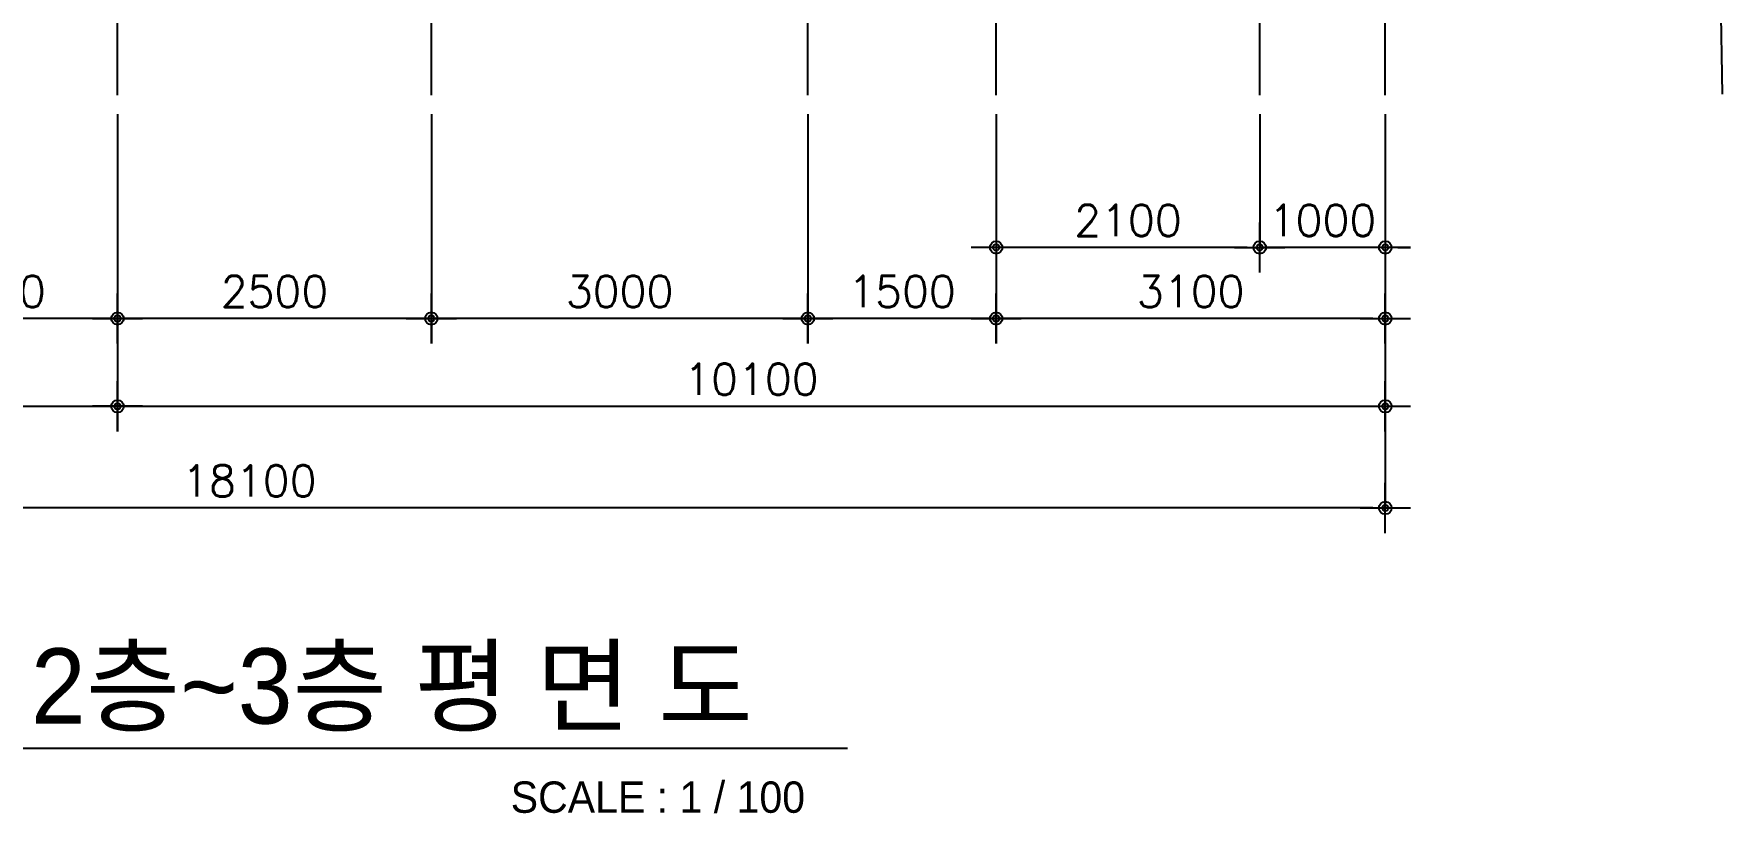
# Model space of a CAD drawing. Header units: millimetres. Extents: x 5537433 to 5830173, y -900794 to -778623.
# Drawn here: x 5594413 to 5607865, y -830838 to -824625 of the extents above; entities that cross this region are included whole.
import ezdxf

# ---------------------------------------------------------------- set-up
doc = ezdxf.new("R2010")
doc.units = ezdxf.units.MM
doc.header["$LTSCALE"] = 100
doc.linetypes.add('CEN', pattern=[62, 60, -1, 0, -1])
doc.layers.get('0').update_dxf_attribs({"linetype": 'CONTINUOUS'})
doc.layers.get('DEFPOINTS').update_dxf_attribs({"linetype": 'CONTINUOUS'})
for name, color, linetype in [('60', 60, 'CONTINUOUS'), ('CEN', 1, 'CEN'), ('COL', 2, 'CONTINUOUS'), ('DIM', 7, 'CONTINUOUS')]:
    doc.layers.add(name, color=color, linetype=linetype)
doc.styles.add('2', font='')
doc.styles.add('GHS', font='ROMANS.shx', dxfattribs={"bigfont": 'GHS.shx'})
doc.styles.get('2').set_extended_font_data('HYtbrB')
doc.dimstyles.get("Standard").update_dxf_attribs({"dimtxt": 0.18, "dimasz": 0.18, "dimexe": 0.18, "dimexo": 0.0625, "dimgap": 0.09, "dimtad": 0, "dimtih": 1, "dimtoh": 1, "dimdec": 4, "dimzin": 0, "dimdsep": 46, "dimtxsty": 'STANDARD', "dimcen": 0.09, "dimadec": 0, "dimazin": 0, "dimtfac": 1, "dimtdec": 4, "dimtofl": 0, "dimtmove": 0, "dimatfit": 3, "dimfxl": 1, "dimtolj": 1, "dimtzin": 0, "dimarcsym": 0})

# ---------------------------------------------------------------- blocks, each defined once
blk = doc.blocks.new('Z_DOT')
at = {"layer": 'DIM', "color": 7}
for p, q in [((0, -2), (0, 2)), ((-2, 0), (2, 0))]:
    blk.add_line(p, q, dxfattribs=at)
for radius in [0.5, 0.25]:
    blk.add_circle((0, 0), radius, dxfattribs=at)
blk = doc.blocks.new('*D20')
at = {"layer": 'DEFPOINTS', "color": 0, "linetype": 'Continuous', "transparency": 16777216}
for p in [(5587080, -825033), (5595080, -825033), (5595080, -827594)]:
    blk.add_point(p, dxfattribs=at)
at = {"layer": 'DIM', "color": 0, "linetype": 'Continuous', "lineweight": -2, "transparency": 16777216}
for p, q in [((5587080, -825333), (5587080, -827594)), ((5595080, -825333), (5595080, -827594)), ((5587180, -827594), (5594980, -827594))]:
    blk.add_line(p, q, dxfattribs=at)
at = {"layer": 'DIM', "color": 0, "linetype": 'Continuous', "lineweight": -2, "transparency": 16777216, "xscale": 100, "yscale": 100, "zscale": 100, "rotation": 180}
blk.add_blockref('Z_DOT', (5587080, -827594), dxfattribs=at)
at = {"layer": 'DIM', "color": 0, "linetype": 'Continuous', "lineweight": -2, "transparency": 16777216, "xscale": 100, "yscale": 100, "zscale": 100}
blk.add_blockref('Z_DOT', (5595080, -827594), dxfattribs=at)
at = {"layer": 'DIM', "color": 60, "linetype": 'Continuous', "transparency": 16777216, "insert": (5591080, -827379), "char_height": 250, "attachment_point": 5, "style": 'GHS'}
blk.add_mtext('\\A1;8000', dxfattribs=at)
blk = doc.blocks.new('*D21')
at = {"layer": 'DEFPOINTS', "color": 0, "linetype": 'Continuous', "transparency": 16777216}
for p in [(5587080, -824967), (5605180, -824967), (5587080, -828404)]:
    blk.add_point(p, dxfattribs=at)
at = {"layer": 'DIM', "color": 0, "linetype": 'Continuous', "lineweight": -2, "transparency": 16777216}
for p, q in [((5587080, -825267), (5587080, -828404)), ((5605180, -825267), (5605180, -828404)), ((5605080, -828404), (5587180, -828404))]:
    blk.add_line(p, q, dxfattribs=at)
at = {"layer": 'DIM', "color": 0, "linetype": 'Continuous', "lineweight": -2, "transparency": 16777216, "xscale": 100, "yscale": 100, "zscale": 100, "rotation": 180}
blk.add_blockref('Z_DOT', (5587080, -828404), dxfattribs=at)
at = {"layer": 'DIM', "color": 0, "linetype": 'Continuous', "lineweight": -2, "transparency": 16777216, "xscale": 100, "yscale": 100, "zscale": 100}
blk.add_blockref('Z_DOT', (5605180, -828404), dxfattribs=at)
at = {"layer": 'DIM', "color": 60, "linetype": 'Continuous', "transparency": 16777216, "insert": (5596130, -828189), "char_height": 250, "attachment_point": 5, "style": 'GHS'}
blk.add_mtext('\\A1;18100', dxfattribs=at)
blk = doc.blocks.new('*D30')
at = {"layer": 'DEFPOINTS', "color": 0, "linetype": 'Continuous', "transparency": 16777216}
for p in [(5595080, -825033), (5605180, -825033), (5605180, -827594)]:
    blk.add_point(p, dxfattribs=at)
at = {"layer": 'DIM', "color": 0, "linetype": 'Continuous', "lineweight": -2, "transparency": 16777216}
for p, q in [((5595080, -825333), (5595080, -827594)), ((5605180, -825333), (5605180, -827594)), ((5595180, -827594), (5605080, -827594))]:
    blk.add_line(p, q, dxfattribs=at)
at = {"layer": 'DIM', "color": 0, "linetype": 'Continuous', "lineweight": -2, "transparency": 16777216, "xscale": 100, "yscale": 100, "zscale": 100, "rotation": 180}
blk.add_blockref('Z_DOT', (5595080, -827594), dxfattribs=at)
at = {"layer": 'DIM', "color": 0, "linetype": 'Continuous', "lineweight": -2, "transparency": 16777216, "xscale": 100, "yscale": 100, "zscale": 100}
blk.add_blockref('Z_DOT', (5605180, -827594), dxfattribs=at)
at = {"layer": 'DIM', "color": 60, "linetype": 'Continuous', "transparency": 16777216, "insert": (5600130, -827379), "char_height": 250, "attachment_point": 5, "style": 'GHS'}
blk.add_mtext('\\A1;10100', dxfattribs=at)
blk = doc.blocks.new('*D31')
at = {"layer": 'DEFPOINTS', "color": 0, "linetype": 'Continuous', "transparency": 16777216}
for p in [(5595080, -824967), (5597580, -824967), (5595080, -826894)]:
    blk.add_point(p, dxfattribs=at)
at = {"layer": 'DIM', "color": 0, "linetype": 'Continuous', "lineweight": -2, "transparency": 16777216}
for p, q in [((5595080, -825267), (5595080, -826894)), ((5597580, -825267), (5597580, -826894)), ((5597480, -826894), (5595180, -826894))]:
    blk.add_line(p, q, dxfattribs=at)
at = {"layer": 'DIM', "color": 0, "linetype": 'Continuous', "lineweight": -2, "transparency": 16777216, "xscale": 100, "yscale": 100, "zscale": 100, "rotation": 180}
blk.add_blockref('Z_DOT', (5595080, -826894), dxfattribs=at)
at = {"layer": 'DIM', "color": 0, "linetype": 'Continuous', "lineweight": -2, "transparency": 16777216, "xscale": 100, "yscale": 100, "zscale": 100}
blk.add_blockref('Z_DOT', (5597580, -826894), dxfattribs=at)
at = {"layer": 'DIM', "color": 60, "linetype": 'Continuous', "transparency": 16777216, "insert": (5596330, -826679), "char_height": 250, "attachment_point": 5, "style": 'GHS'}
blk.add_mtext('\\A1;2500', dxfattribs=at)
blk = doc.blocks.new('*D32')
at = {"layer": 'DEFPOINTS', "color": 0, "linetype": 'Continuous', "transparency": 16777216}
for p in [(5600580, -824967), (5602080, -824967), (5600580, -826894)]:
    blk.add_point(p, dxfattribs=at)
at = {"layer": 'DIM', "color": 0, "linetype": 'Continuous', "lineweight": -2, "transparency": 16777216}
for p, q in [((5600580, -825267), (5600580, -826894)), ((5602080, -825267), (5602080, -826894)), ((5601980, -826894), (5600680, -826894))]:
    blk.add_line(p, q, dxfattribs=at)
at = {"layer": 'DIM', "color": 0, "linetype": 'Continuous', "lineweight": -2, "transparency": 16777216, "xscale": 100, "yscale": 100, "zscale": 100, "rotation": 180}
blk.add_blockref('Z_DOT', (5600580, -826894), dxfattribs=at)
at = {"layer": 'DIM', "color": 0, "linetype": 'Continuous', "lineweight": -2, "transparency": 16777216, "xscale": 100, "yscale": 100, "zscale": 100}
blk.add_blockref('Z_DOT', (5602080, -826894), dxfattribs=at)
at = {"layer": 'DIM', "color": 60, "linetype": 'Continuous', "transparency": 16777216, "insert": (5601330, -826679), "char_height": 250, "attachment_point": 5, "style": 'GHS'}
blk.add_mtext('\\A1;1500', dxfattribs=at)
blk = doc.blocks.new('*D33')
at = {"layer": 'DEFPOINTS', "color": 0, "linetype": 'Continuous', "transparency": 16777216}
for p in [(5602080, -824967), (5605180, -824967), (5602080, -826894)]:
    blk.add_point(p, dxfattribs=at)
at = {"layer": 'DIM', "color": 0, "linetype": 'Continuous', "lineweight": -2, "transparency": 16777216}
for p, q in [((5602080, -825267), (5602080, -826894)), ((5605180, -825267), (5605180, -826894)), ((5605080, -826894), (5602180, -826894))]:
    blk.add_line(p, q, dxfattribs=at)
at = {"layer": 'DIM', "color": 0, "linetype": 'Continuous', "lineweight": -2, "transparency": 16777216, "xscale": 100, "yscale": 100, "zscale": 100, "rotation": 180}
blk.add_blockref('Z_DOT', (5602080, -826894), dxfattribs=at)
at = {"layer": 'DIM', "color": 0, "linetype": 'Continuous', "lineweight": -2, "transparency": 16777216, "xscale": 100, "yscale": 100, "zscale": 100}
blk.add_blockref('Z_DOT', (5605180, -826894), dxfattribs=at)
at = {"layer": 'DIM', "color": 60, "linetype": 'Continuous', "transparency": 16777216, "insert": (5603630, -826679), "char_height": 250, "attachment_point": 5, "style": 'GHS'}
blk.add_mtext('\\A1;3100', dxfattribs=at)
blk = doc.blocks.new('*D35')
at = {"layer": 'DEFPOINTS', "color": 0, "linetype": 'Continuous', "transparency": 16777216}
for p in [(5604180, -824967), (5605180, -824967), (5604180, -826328)]:
    blk.add_point(p, dxfattribs=at)
at = {"layer": 'DIM', "color": 0, "linetype": 'Continuous', "lineweight": -2, "transparency": 16777216}
for p, q in [((5604180, -825267), (5604180, -826328)), ((5605180, -825267), (5605180, -826328)), ((5604080, -826328), (5603980, -826328)), ((5605180, -826328), (5604180, -826328)), ((5605280, -826328), (5605380, -826328))]:
    blk.add_line(p, q, dxfattribs=at)
at = {"layer": 'DIM', "color": 0, "linetype": 'Continuous', "lineweight": -2, "transparency": 16777216, "xscale": 100, "yscale": 100, "zscale": 100}
blk.add_blockref('Z_DOT', (5604180, -826328), dxfattribs=at)
at = {"layer": 'DIM', "color": 0, "linetype": 'Continuous', "lineweight": -2, "transparency": 16777216, "xscale": 100, "yscale": 100, "zscale": 100, "rotation": 180}
blk.add_blockref('Z_DOT', (5605180, -826328), dxfattribs=at)
at = {"layer": 'DIM', "color": 60, "linetype": 'Continuous', "transparency": 16777216, "insert": (5604680, -826113), "char_height": 250, "attachment_point": 5, "style": 'GHS'}
blk.add_mtext('\\A1;1000', dxfattribs=at)
blk = doc.blocks.new('*D37')
at = {"layer": 'DEFPOINTS', "color": 0, "linetype": 'Continuous', "transparency": 16777216}
for p in [(5593080, -824967), (5595080, -824967), (5593080, -826894)]:
    blk.add_point(p, dxfattribs=at)
at = {"layer": 'DIM', "color": 0, "linetype": 'Continuous', "lineweight": -2, "transparency": 16777216}
for p, q in [((5593080, -825267), (5593080, -826894)), ((5595080, -825267), (5595080, -826894)), ((5594980, -826894), (5593180, -826894))]:
    blk.add_line(p, q, dxfattribs=at)
at = {"layer": 'DIM', "color": 0, "linetype": 'Continuous', "lineweight": -2, "transparency": 16777216, "xscale": 100, "yscale": 100, "zscale": 100, "rotation": 180}
blk.add_blockref('Z_DOT', (5593080, -826894), dxfattribs=at)
at = {"layer": 'DIM', "color": 0, "linetype": 'Continuous', "lineweight": -2, "transparency": 16777216, "xscale": 100, "yscale": 100, "zscale": 100}
blk.add_blockref('Z_DOT', (5595080, -826894), dxfattribs=at)
at = {"layer": 'DIM', "color": 60, "linetype": 'Continuous', "transparency": 16777216, "insert": (5594080, -826679), "char_height": 250, "attachment_point": 5, "style": 'GHS'}
blk.add_mtext('\\A1;2000', dxfattribs=at)
blk = doc.blocks.new('*D38')
at = {"layer": 'DEFPOINTS', "color": 0, "linetype": 'Continuous', "transparency": 16777216}
for p in [(5597580, -824967), (5600580, -824967), (5597580, -826894)]:
    blk.add_point(p, dxfattribs=at)
at = {"layer": 'DIM', "color": 0, "linetype": 'Continuous', "lineweight": -2, "transparency": 16777216}
for p, q in [((5597580, -825267), (5597580, -826894)), ((5600580, -825267), (5600580, -826894)), ((5600480, -826894), (5597680, -826894))]:
    blk.add_line(p, q, dxfattribs=at)
at = {"layer": 'DIM', "color": 0, "linetype": 'Continuous', "lineweight": -2, "transparency": 16777216, "xscale": 100, "yscale": 100, "zscale": 100, "rotation": 180}
blk.add_blockref('Z_DOT', (5597580, -826894), dxfattribs=at)
at = {"layer": 'DIM', "color": 0, "linetype": 'Continuous', "lineweight": -2, "transparency": 16777216, "xscale": 100, "yscale": 100, "zscale": 100}
blk.add_blockref('Z_DOT', (5600580, -826894), dxfattribs=at)
at = {"layer": 'DIM', "color": 60, "linetype": 'Continuous', "transparency": 16777216, "insert": (5599080, -826679), "char_height": 250, "attachment_point": 5, "style": 'GHS'}
blk.add_mtext('\\A1;3000', dxfattribs=at)
blk = doc.blocks.new('*D39')
at = {"layer": 'DEFPOINTS', "color": 0, "linetype": 'Continuous', "transparency": 16777216}
for p in [(5602080, -824967), (5604180, -824967), (5602080, -826328)]:
    blk.add_point(p, dxfattribs=at)
at = {"layer": 'DIM', "color": 0, "linetype": 'Continuous', "lineweight": -2, "transparency": 16777216}
for p, q in [((5602080, -825267), (5602080, -826328)), ((5604180, -825267), (5604180, -826328)), ((5604080, -826328), (5602180, -826328))]:
    blk.add_line(p, q, dxfattribs=at)
at = {"layer": 'DIM', "color": 0, "linetype": 'Continuous', "lineweight": -2, "transparency": 16777216, "xscale": 100, "yscale": 100, "zscale": 100, "rotation": 180}
blk.add_blockref('Z_DOT', (5602080, -826328), dxfattribs=at)
at = {"layer": 'DIM', "color": 0, "linetype": 'Continuous', "lineweight": -2, "transparency": 16777216, "xscale": 100, "yscale": 100, "zscale": 100}
blk.add_blockref('Z_DOT', (5604180, -826328), dxfattribs=at)
at = {"layer": 'DIM', "color": 60, "linetype": 'Continuous', "transparency": 16777216, "insert": (5603130, -826113), "char_height": 250, "attachment_point": 5, "style": 'GHS'}
blk.add_mtext('\\A1;2100', dxfattribs=at)

msp = doc.modelspace()

# ---------------------------------------------------------------- linework, layer by layer
msp.add_line((5607665.9, -812764.6), (5607864.7, -825105.4))
at = {"layer": 'CEN'}
for p, q in [((5605180, -825114.1), (5605180, -809327.4)), ((5602080, -825114.1), (5602080, -816881.7)), ((5595080, -825114.1), (5595080, -817648.7)), ((5604180, -825114.1), (5604180, -818689.4)), ((5597580, -825114.1), (5597580, -820496.8)), ((5600580, -825114.1), (5600580, -821016.4))]:
    msp.add_line(p, q, dxfattribs=at)
at = {"layer": 'COL'}
msp.add_line((5591216.7, -830319.7), (5600894.7, -830319.7), dxfattribs=at)

# ---------------------------------------------------------------- texts
at = {"layer": '60', "style": '2'}
for s, height, p in [('2층~3층 평 면 도 ', 600, (5594389.8, -830123.3)), ('SCALE : 1 / 100', 250, (5598212.4, -830834))]:
    msp.add_text(s, height=height, dxfattribs=at).set_placement(p)

# ---------------------------------------------------------------- dimensions: what is measured, and where the dimension line sits
at = {"layer": 'DIM', "linetype": 'Continuous'}
for base, p1, p2, picture, middle in [((5587080, -828404.5), (5605180, -824967.2), (5587080, -824967.2), '*D21', (5596130, -828189.5)), ((5593080, -826894.5), (5595080, -824967.2), (5593080, -824967.2), '*D37', (5594080, -826679.5)), ((5595080, -826894.5), (5597580, -824967.2), (5595080, -824967.2), '*D31', (5596330, -826679.5)), ((5597580, -826894.5), (5600580, -824967.2), (5597580, -824967.2), '*D38', (5599080, -826679.5)), ((5600580, -826894.5), (5602080, -824967.2), (5600580, -824967.2), '*D32', (5601330, -826679.5)), ((5602080, -826894.5), (5605180, -824967.2), (5602080, -824967.2), '*D33', (5603630, -826679.5)), ((5602080, -826328.5), (5604180, -824967.2), (5602080, -824967.2), '*D39', (5603130, -826113.5)), ((5604180, -826328.5), (5605180, -824967.2), (5604180, -824967.2), '*D35', (5604680, -826113.5)), ((5595080, -827594.5), (5587080, -825033), (5595080, -825033), '*D20', (5591080, -827379.5)), ((5605180, -827594.5), (5595080, -825033), (5605180, -825033), '*D30', (5600130, -827379.5))]:
    dim = msp.add_linear_dim(base=base, p1=p1, p2=p2, dimstyle='STANDARD', override={"dimscale": 100, "dimtxt": 2.5, "dimasz": 1, "dimexe": 0, "dimexo": 3, "dimgap": 0.9, "dimtad": 1, "dimtih": 0, "dimtoh": 0, "dimdec": 0, "dimzin": 8, "dimtxsty": 'GHS', "dimblk1": 'Z_DOT', "dimblk2": 'Z_DOT', "dimsah": 1, "dimcen": 2.5, "dimclrt": 60, "dimtix": 1, "dimtofl": 1, "dimtmove": 2}, dxfattribs=at)
    dim.commit()
    dim.dimension.update_dxf_attribs({"geometry": picture, "text_midpoint": middle})

doc.saveas('drawing.dxf')
